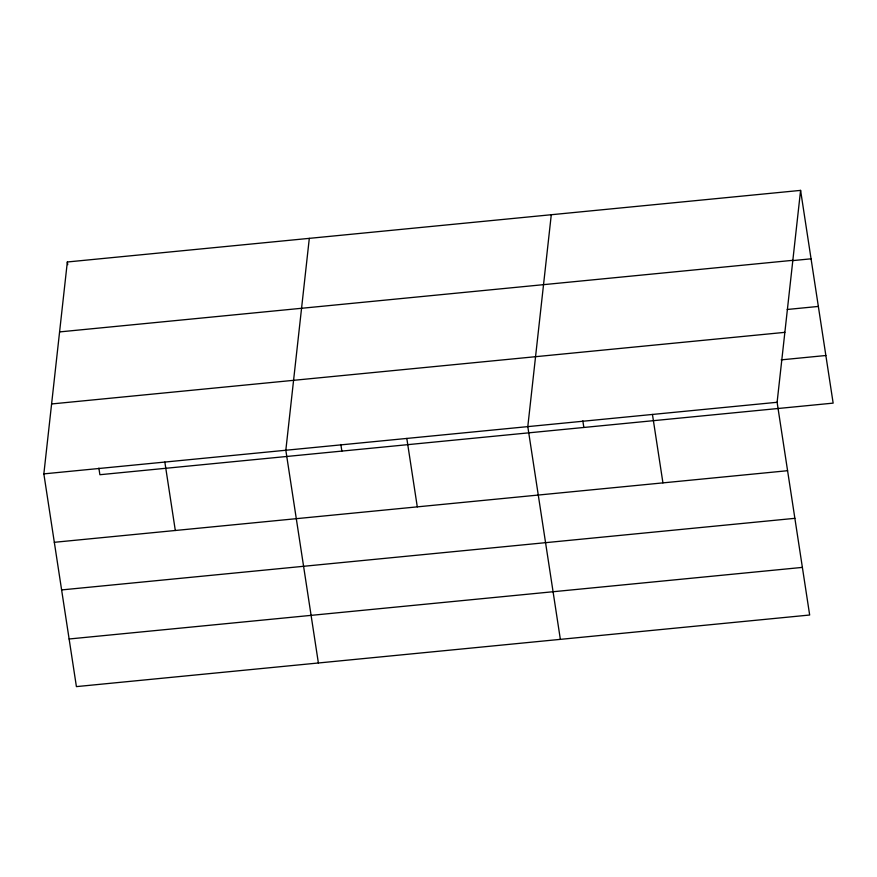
<?xml version="1.0" encoding="UTF-8"?>
<svg xmlns="http://www.w3.org/2000/svg" width="877" height="877" viewBox="0 0 877 877"><rect width="100%" height="100%" fill="white"/><g stroke="black" fill="none" stroke-linecap="round" stroke-linejoin="round"><path stroke-width="1.32" d="M800.591 190.386L777.11 402.28L809.668 615.018L76.409 686.614L43.85 473.876L67.332 261.982L800.591 190.386L833.15 403.124L99.89 474.72L98.871 468.11M309.307 238.358L285.825 450.252L318.384 662.99M551.282 214.733L527.801 426.628L560.359 639.355M59.581 331.912L792.852 260.316M792.095 260.666L811.072 258.814M787.195 309.482L818.351 306.435M51.6 403.957L784.86 332.35M781.155 359.866L825.86 355.503M43.85 473.876L777.11 402.28M54.319 542.304L787.59 470.708M61.609 589.925L794.869 518.329M69.119 638.993L802.378 567.397M652.455 414.448L662.935 482.876M582.832 420.85L583.841 427.461M406.818 438.434L417.288 506.862M340.846 444.475L341.866 451.096M164.843 462.069L175.312 530.497M67.332 261.982L67.748 264.668"/></g></svg>
